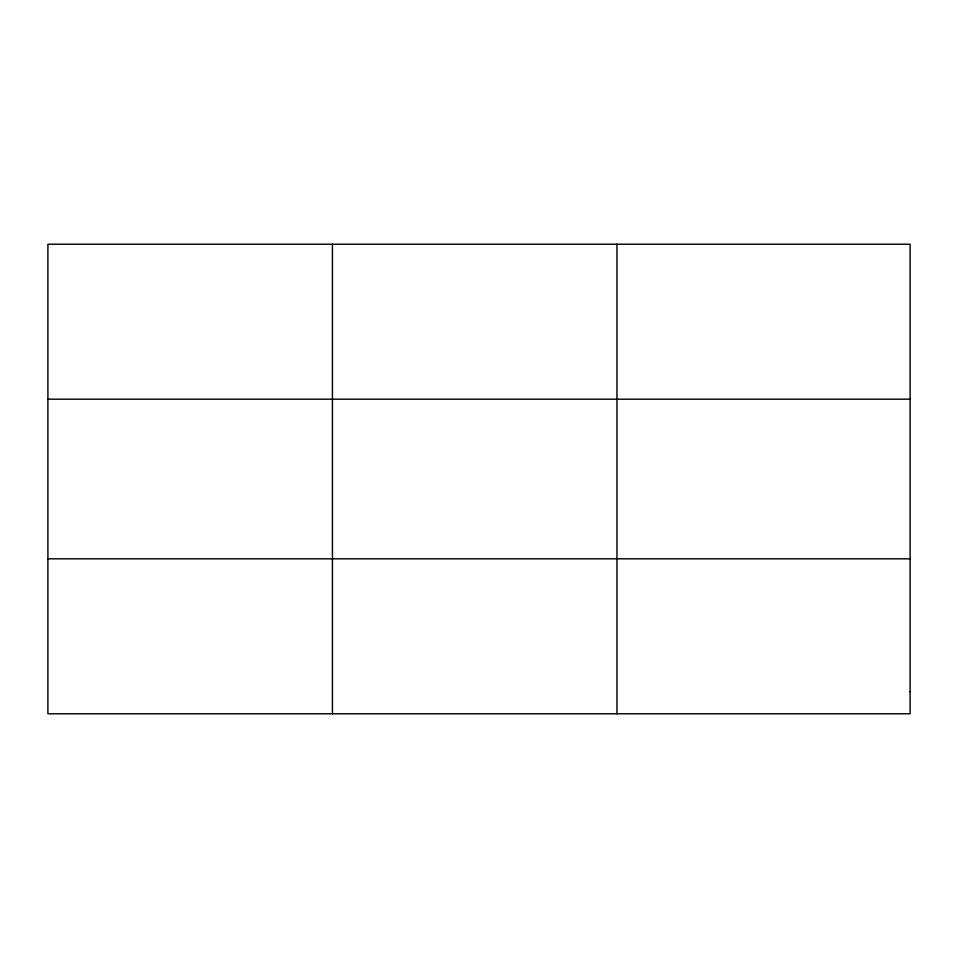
<?xml version="1.0" encoding="UTF-8"?>
<svg xmlns="http://www.w3.org/2000/svg" width="958" height="958" viewBox="0 0 958 958"><rect width="100%" height="100%" fill="white"/><g stroke="black" fill="none" stroke-linecap="round" stroke-linejoin="round"><path stroke-width="1.44" d="M332.426 244.218L332.426 713.782M616.952 244.218L616.952 713.782M47.9 399.175L910.1 399.175M47.9 558.825L910.1 558.825M910.1 691.64L910.1 713.782L47.9 713.782L47.9 244.218L910.1 244.218L910.1 691.64"/></g></svg>
